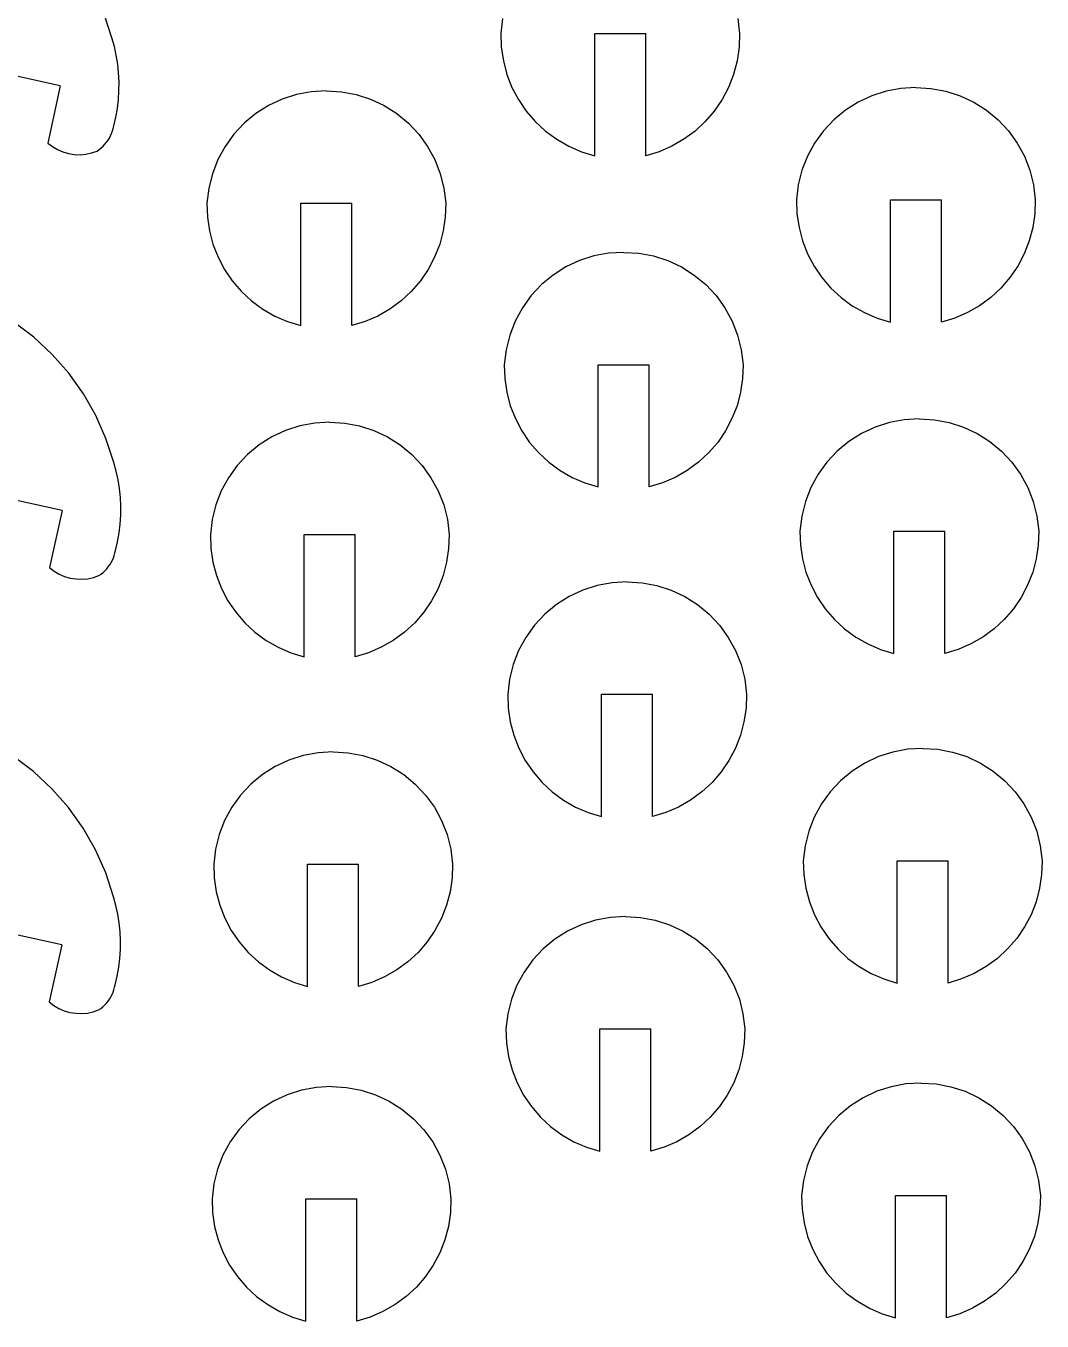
# Model space of a CAD drawing. Extents: x -3998 to 3998, y -3549 to 3549.
# Drawn here: x -1300.8 to -1001.7, y -3348.8 to -2967.6 of the extents above; entities that cross this region are included whole.
import ezdxf

# ---------------------------------------------------------------- set-up
doc = ezdxf.new("R2010")
doc.units = 0
doc.header["$MEASUREMENT"] = 0
doc.layers.get('0').update_dxf_attribs({"linetype": 'CONTINUOUS'})

msp = doc.modelspace()

# ---------------------------------------------------------------- linework, layer by layer
for p, q in [((-1275.43, -2971.17), (-1277.71, -2964.14)), ((-1160.46, -2965.41), (-1160.98, -2969.82)), ((-1091.24, -2965.41), (-1090.72, -2969.82)), ((-1274.72, -2973.7), (-1275.43, -2971.17)), ((-1160.98, -2969.82), (-1160.85, -2973.9)), ((-1133.35, -2969.82), (-1118.35, -2969.82)), ((-1133.35, -3005.82), (-1133.35, -2969.82)), ((-1118.35, -3005.82), (-1118.35, -2969.82)), ((-1090.72, -2969.82), (-1090.85, -2973.9)), ((-1274.16, -2976.26), (-1274.72, -2973.7)), ((-1273.74, -2978.85), (-1274.16, -2976.26)), ((-1160.85, -2973.9), (-1160.25, -2977.94)), ((-1090.85, -2973.9), (-1091.44, -2977.94)), ((-1273.47, -2981.46), (-1273.74, -2978.85)), ((-1160.25, -2977.94), (-1159.21, -2981.89)), ((-1091.44, -2977.94), (-1092.49, -2981.89)), ((-1290.64, -2985.29), (-1305.28, -2982.05)), ((-1273.35, -2984.08), (-1273.47, -2981.46)), ((-1273.37, -2986.7), (-1273.35, -2984.08)), ((-1159.21, -2981.89), (-1157.72, -2985.7)), ((-1092.49, -2981.89), (-1093.98, -2985.7)), ((-1290.64, -2985.29), (-1294.33, -3002.09)), ((-1273.54, -2989.32), (-1273.37, -2986.7)), ((-1221.13, -2987.83), (-1225.35, -2989.19)), ((-1216.77, -2987.02), (-1221.13, -2987.83)), ((-1212.35, -2986.77), (-1216.77, -2987.02)), ((-1212.35, -2986.77), (-1207.92, -2987.02)), ((-1207.92, -2987.02), (-1203.57, -2987.83)), ((-1203.57, -2987.83), (-1199.35, -2989.19)), ((-1157.72, -2985.7), (-1155.82, -2989.31)), ((-1093.98, -2985.7), (-1095.88, -2989.31)), ((-1051.85, -2988.19), (-1055.87, -2990.06)), ((-1047.63, -2986.83), (-1051.85, -2988.19)), ((-1043.27, -2986.02), (-1047.63, -2986.83)), ((-1038.85, -2985.77), (-1043.27, -2986.02)), ((-1038.85, -2985.77), (-1034.42, -2986.02)), ((-1034.42, -2986.02), (-1030.07, -2986.83)), ((-1030.07, -2986.83), (-1025.85, -2988.19)), ((-1025.85, -2988.19), (-1021.83, -2990.06)), ((-1274.32, -2994.5), (-1273.85, -2991.92)), ((-1273.85, -2991.92), (-1273.54, -2989.32)), ((-1229.37, -2991.06), (-1233.11, -2993.44)), ((-1225.35, -2989.19), (-1229.37, -2991.06)), ((-1199.35, -2989.19), (-1195.33, -2991.06)), ((-1195.33, -2991.06), (-1191.59, -2993.44)), ((-1155.82, -2989.31), (-1153.52, -2992.69)), ((-1095.88, -2989.31), (-1098.18, -2992.69)), ((-1055.87, -2990.06), (-1059.61, -2992.44)), ((-1021.83, -2990.06), (-1018.09, -2992.44)), ((-1274.92, -2997.05), (-1274.32, -2994.5)), ((-1233.11, -2993.44), (-1236.53, -2996.26)), ((-1191.59, -2993.44), (-1188.17, -2996.26)), ((-1153.52, -2992.69), (-1150.85, -2995.79)), ((-1150.85, -2995.79), (-1147.85, -2998.56)), ((-1100.85, -2995.79), (-1103.85, -2998.56)), ((-1098.18, -2992.69), (-1100.85, -2995.79)), ((-1063.03, -2995.26), (-1066.06, -2998.5)), ((-1059.61, -2992.44), (-1063.03, -2995.26)), ((-1018.09, -2992.44), (-1014.67, -2995.26)), ((-1014.67, -2995.26), (-1011.64, -2998.5)), ((-1276.19, -3000.61), (-1275.84, -2999.93)), ((-1275.84, -2999.93), (-1275.54, -2999.24)), ((-1275.54, -2999.24), (-1275.28, -2998.53)), ((-1275.28, -2998.53), (-1275.08, -2997.8)), ((-1275.08, -2997.8), (-1274.92, -2997.05)), ((-1239.56, -2999.5), (-1242.15, -3003.09)), ((-1236.53, -2996.26), (-1239.56, -2999.5)), ((-1188.17, -2996.26), (-1185.14, -2999.5)), ((-1185.14, -2999.5), (-1182.55, -3003.09)), ((-1147.85, -2998.56), (-1144.56, -3000.98)), ((-1103.85, -2998.56), (-1107.14, -3000.98)), ((-1066.06, -2998.5), (-1068.65, -3002.09)), ((-1011.64, -2998.5), (-1009.05, -3002.09)), ((-1294.33, -3002.09), (-1292.96, -3003.14)), ((-1292.96, -3003.14), (-1291.48, -3004.02)), ((-1279.17, -3004.01), (-1278.58, -3003.53)), ((-1278.58, -3003.53), (-1278.02, -3003.02)), ((-1278.02, -3003.02), (-1277.51, -3002.46)), ((-1277.51, -3002.46), (-1277.03, -3001.87)), ((-1277.03, -3001.87), (-1276.59, -3001.25)), ((-1276.59, -3001.25), (-1276.19, -3000.61)), ((-1242.15, -3003.09), (-1244.27, -3006.98)), ((-1182.55, -3003.09), (-1180.43, -3006.98)), ((-1144.56, -3000.98), (-1141.01, -3003.01)), ((-1141.01, -3003.01), (-1137.26, -3004.63)), ((-1110.69, -3003.01), (-1114.44, -3004.63)), ((-1107.14, -3000.98), (-1110.69, -3003.01)), ((-1068.65, -3002.09), (-1070.77, -3005.98)), ((-1009.05, -3002.09), (-1006.93, -3005.98)), ((-1291.48, -3004.02), (-1289.89, -3004.7)), ((-1289.89, -3004.7), (-1288.24, -3005.19)), ((-1288.24, -3005.19), (-1286.54, -3005.46)), ((-1286.54, -3005.46), (-1284.82, -3005.53)), ((-1284.82, -3005.53), (-1283.1, -3005.38)), ((-1283.1, -3005.38), (-1281.41, -3005.02)), ((-1281.41, -3005.02), (-1279.78, -3004.45)), ((-1279.78, -3004.45), (-1279.17, -3004.01)), ((-1244.27, -3006.98), (-1245.88, -3011.11)), ((-1180.43, -3006.98), (-1178.81, -3011.11)), ((-1137.26, -3004.63), (-1133.35, -3005.82)), ((-1114.44, -3004.63), (-1118.35, -3005.82)), ((-1070.77, -3005.98), (-1072.38, -3010.11)), ((-1006.93, -3005.98), (-1005.31, -3010.11)), ((-1245.88, -3011.11), (-1246.96, -3015.41)), ((-1178.81, -3011.11), (-1177.74, -3015.41)), ((-1072.38, -3010.11), (-1073.46, -3014.41)), ((-1005.31, -3010.11), (-1004.24, -3014.41)), ((-1073.46, -3014.41), (-1073.98, -3018.82)), ((-1004.24, -3014.41), (-1003.72, -3018.82)), ((-1246.96, -3015.41), (-1247.48, -3019.82)), ((-1177.74, -3015.41), (-1177.22, -3019.82)), ((-1073.98, -3018.82), (-1073.85, -3022.9)), ((-1046.35, -3018.82), (-1031.35, -3018.82)), ((-1046.35, -3054.82), (-1046.35, -3018.82)), ((-1031.35, -3054.82), (-1031.35, -3018.82)), ((-1003.72, -3018.82), (-1003.85, -3022.9)), ((-1247.48, -3019.82), (-1247.35, -3023.9)), ((-1219.85, -3019.82), (-1204.85, -3019.82)), ((-1219.85, -3055.82), (-1219.85, -3019.82)), ((-1204.85, -3055.82), (-1204.85, -3019.82)), ((-1177.22, -3019.82), (-1177.35, -3023.9)), ((-1073.85, -3022.9), (-1073.25, -3026.94)), ((-1003.85, -3022.9), (-1004.44, -3026.94)), ((-1247.35, -3023.9), (-1246.75, -3027.94)), ((-1177.35, -3023.9), (-1177.94, -3027.94)), ((-1246.75, -3027.94), (-1245.71, -3031.89)), ((-1177.94, -3027.94), (-1178.99, -3031.89)), ((-1073.25, -3026.94), (-1072.21, -3030.89)), ((-1004.44, -3026.94), (-1005.49, -3030.89)), ((-1245.71, -3031.89), (-1244.22, -3035.7)), ((-1178.99, -3031.89), (-1180.48, -3035.7)), ((-1124.85, -3034.27), (-1129.27, -3034.52)), ((-1124.85, -3034.27), (-1120.42, -3034.52)), ((-1072.21, -3030.89), (-1070.72, -3034.7)), ((-1005.49, -3030.89), (-1006.98, -3034.7)), ((-1244.22, -3035.7), (-1242.32, -3039.31)), ((-1180.48, -3035.7), (-1182.38, -3039.31)), ((-1137.85, -3036.69), (-1141.87, -3038.56)), ((-1133.63, -3035.33), (-1137.85, -3036.69)), ((-1129.27, -3034.52), (-1133.63, -3035.33)), ((-1120.42, -3034.52), (-1116.07, -3035.33)), ((-1116.07, -3035.33), (-1111.85, -3036.69)), ((-1111.85, -3036.69), (-1107.83, -3038.56)), ((-1070.72, -3034.7), (-1068.82, -3038.31)), ((-1006.98, -3034.7), (-1008.88, -3038.31)), ((-1242.32, -3039.31), (-1240.02, -3042.69)), ((-1182.38, -3039.31), (-1184.68, -3042.69)), ((-1145.61, -3040.94), (-1149.03, -3043.76)), ((-1141.87, -3038.56), (-1145.61, -3040.94)), ((-1107.83, -3038.56), (-1104.09, -3040.94)), ((-1104.09, -3040.94), (-1100.67, -3043.76)), ((-1068.82, -3038.31), (-1066.52, -3041.69)), ((-1066.52, -3041.69), (-1063.85, -3044.79)), ((-1011.18, -3041.69), (-1013.85, -3044.79)), ((-1008.88, -3038.31), (-1011.18, -3041.69)), ((-1240.02, -3042.69), (-1237.35, -3045.79)), ((-1237.35, -3045.79), (-1234.35, -3048.56)), ((-1187.35, -3045.79), (-1190.35, -3048.56)), ((-1184.68, -3042.69), (-1187.35, -3045.79)), ((-1149.03, -3043.76), (-1152.06, -3047)), ((-1100.67, -3043.76), (-1097.64, -3047)), ((-1063.85, -3044.79), (-1060.85, -3047.56)), ((-1013.85, -3044.79), (-1016.85, -3047.56)), ((-1234.35, -3048.56), (-1231.06, -3050.98)), ((-1190.35, -3048.56), (-1193.64, -3050.98)), ((-1152.06, -3047), (-1154.65, -3050.59)), ((-1097.64, -3047), (-1095.05, -3050.59)), ((-1060.85, -3047.56), (-1057.56, -3049.98)), ((-1016.85, -3047.56), (-1020.14, -3049.98)), ((-1231.06, -3050.98), (-1227.51, -3053.01)), ((-1227.51, -3053.01), (-1223.76, -3054.63)), ((-1197.19, -3053.01), (-1200.94, -3054.63)), ((-1193.64, -3050.98), (-1197.19, -3053.01)), ((-1154.65, -3050.59), (-1156.77, -3054.48)), ((-1095.05, -3050.59), (-1092.93, -3054.48)), ((-1057.56, -3049.98), (-1054.01, -3052.01)), ((-1054.01, -3052.01), (-1050.26, -3053.63)), ((-1023.69, -3052.01), (-1027.44, -3053.63)), ((-1020.14, -3049.98), (-1023.69, -3052.01)), ((-1298.43, -3059.25), (-1304.33, -3054.79)), ((-1223.76, -3054.63), (-1219.85, -3055.82)), ((-1200.94, -3054.63), (-1204.85, -3055.82)), ((-1156.77, -3054.48), (-1158.38, -3058.61)), ((-1092.93, -3054.48), (-1091.31, -3058.61)), ((-1050.26, -3053.63), (-1046.35, -3054.82)), ((-1027.44, -3053.63), (-1031.35, -3054.82)), ((-1293.01, -3064.29), (-1298.43, -3059.25)), ((-1158.38, -3058.61), (-1159.46, -3062.91)), ((-1091.31, -3058.61), (-1090.24, -3062.91)), ((-1288.12, -3069.85), (-1293.01, -3064.29)), ((-1159.46, -3062.91), (-1159.98, -3067.32)), ((-1090.24, -3062.91), (-1089.72, -3067.32)), ((-1159.98, -3067.32), (-1159.85, -3071.4)), ((-1132.35, -3067.32), (-1117.35, -3067.32)), ((-1132.35, -3103.32), (-1132.35, -3067.32)), ((-1117.35, -3103.32), (-1117.35, -3067.32)), ((-1089.72, -3067.32), (-1089.85, -3071.4)), ((-1283.83, -3075.87), (-1288.12, -3069.85)), ((-1159.85, -3071.4), (-1159.25, -3075.44)), ((-1089.85, -3071.4), (-1090.44, -3075.44)), ((-1280.17, -3082.3), (-1283.83, -3075.87)), ((-1159.25, -3075.44), (-1158.21, -3079.39)), ((-1090.44, -3075.44), (-1091.49, -3079.39)), ((-1158.21, -3079.39), (-1156.72, -3083.2)), ((-1091.49, -3079.39), (-1092.98, -3083.2)), ((-1277.19, -3089.07), (-1280.17, -3082.3)), ((-1156.72, -3083.2), (-1154.82, -3086.81)), ((-1092.98, -3083.2), (-1094.88, -3086.81)), ((-1042.27, -3083.52), (-1046.63, -3084.33)), ((-1037.85, -3083.27), (-1042.27, -3083.52)), ((-1037.85, -3083.27), (-1033.42, -3083.52)), ((-1033.42, -3083.52), (-1029.07, -3084.33)), ((-1224.35, -3086.69), (-1228.37, -3088.56)), ((-1220.13, -3085.33), (-1224.35, -3086.69)), ((-1215.77, -3084.52), (-1220.13, -3085.33)), ((-1211.35, -3084.27), (-1215.77, -3084.52)), ((-1211.35, -3084.27), (-1206.92, -3084.52)), ((-1206.92, -3084.52), (-1202.57, -3085.33)), ((-1202.57, -3085.33), (-1198.35, -3086.69)), ((-1198.35, -3086.69), (-1194.33, -3088.56)), ((-1154.82, -3086.81), (-1152.52, -3090.19)), ((-1094.88, -3086.81), (-1097.18, -3090.19)), ((-1054.87, -3087.56), (-1058.61, -3089.94)), ((-1050.85, -3085.69), (-1054.87, -3087.56)), ((-1046.63, -3084.33), (-1050.85, -3085.69)), ((-1029.07, -3084.33), (-1024.85, -3085.69)), ((-1024.85, -3085.69), (-1020.83, -3087.56)), ((-1020.83, -3087.56), (-1017.09, -3089.94)), ((-1274.9, -3096.11), (-1277.19, -3089.07)), ((-1232.11, -3090.94), (-1235.53, -3093.76)), ((-1228.37, -3088.56), (-1232.11, -3090.94)), ((-1194.33, -3088.56), (-1190.59, -3090.94)), ((-1190.59, -3090.94), (-1187.17, -3093.76)), ((-1152.52, -3090.19), (-1149.85, -3093.29)), ((-1097.18, -3090.19), (-1099.85, -3093.29)), ((-1058.61, -3089.94), (-1062.03, -3092.76)), ((-1017.09, -3089.94), (-1013.67, -3092.76)), ((-1235.53, -3093.76), (-1238.56, -3097)), ((-1187.17, -3093.76), (-1184.14, -3097)), ((-1149.85, -3093.29), (-1146.85, -3096.06)), ((-1099.85, -3093.29), (-1102.85, -3096.06)), ((-1062.03, -3092.76), (-1065.06, -3096)), ((-1013.67, -3092.76), (-1010.64, -3096)), ((-1274.19, -3098.64), (-1274.9, -3096.11)), ((-1273.63, -3101.2), (-1274.19, -3098.64)), ((-1238.56, -3097), (-1241.15, -3100.59)), ((-1184.14, -3097), (-1181.55, -3100.59)), ((-1146.85, -3096.06), (-1143.56, -3098.48)), ((-1143.56, -3098.48), (-1140.01, -3100.51)), ((-1106.14, -3098.48), (-1109.69, -3100.51)), ((-1102.85, -3096.06), (-1106.14, -3098.48)), ((-1065.06, -3096), (-1067.65, -3099.59)), ((-1010.64, -3096), (-1008.05, -3099.59)), ((-1273.22, -3103.79), (-1273.63, -3101.2)), ((-1241.15, -3100.59), (-1243.27, -3104.48)), ((-1181.55, -3100.59), (-1179.43, -3104.48)), ((-1140.01, -3100.51), (-1136.26, -3102.13)), ((-1136.26, -3102.13), (-1132.35, -3103.32)), ((-1113.44, -3102.13), (-1117.35, -3103.32)), ((-1109.69, -3100.51), (-1113.44, -3102.13)), ((-1067.65, -3099.59), (-1069.77, -3103.48)), ((-1008.05, -3099.59), (-1005.93, -3103.48)), ((-1272.94, -3106.39), (-1273.22, -3103.79)), ((-1272.82, -3109.01), (-1272.94, -3106.39)), ((-1243.27, -3104.48), (-1244.88, -3108.61)), ((-1179.43, -3104.48), (-1177.81, -3108.61)), ((-1069.77, -3103.48), (-1071.38, -3107.61)), ((-1005.93, -3103.48), (-1004.31, -3107.61)), ((-1290.11, -3110.23), (-1304.76, -3106.98)), ((-1290.11, -3110.23), (-1293.8, -3127.02)), ((-1272.84, -3111.64), (-1272.82, -3109.01)), ((-1244.88, -3108.61), (-1245.96, -3112.91)), ((-1177.81, -3108.61), (-1176.74, -3112.91)), ((-1071.38, -3107.61), (-1072.46, -3111.91)), ((-1004.31, -3107.61), (-1003.24, -3111.91)), ((-1273.33, -3116.86), (-1273.01, -3114.25)), ((-1273.01, -3114.25), (-1272.84, -3111.64)), ((-1245.96, -3112.91), (-1246.48, -3117.32)), ((-1176.74, -3112.91), (-1176.22, -3117.32)), ((-1072.46, -3111.91), (-1072.98, -3116.32)), ((-1003.24, -3111.91), (-1002.72, -3116.32)), ((-1273.79, -3119.44), (-1273.33, -3116.86)), ((-1246.48, -3117.32), (-1246.35, -3121.4)), ((-1218.85, -3117.32), (-1203.85, -3117.32)), ((-1218.85, -3153.32), (-1218.85, -3117.32)), ((-1203.85, -3153.32), (-1203.85, -3117.32)), ((-1176.22, -3117.32), (-1176.35, -3121.4)), ((-1072.98, -3116.32), (-1072.85, -3120.4)), ((-1045.35, -3116.32), (-1030.35, -3116.32)), ((-1045.35, -3152.32), (-1045.35, -3116.32)), ((-1030.35, -3152.32), (-1030.35, -3116.32)), ((-1002.72, -3116.32), (-1002.85, -3120.4)), ((-1274.55, -3122.73), (-1274.39, -3121.99)), ((-1274.39, -3121.99), (-1273.79, -3119.44)), ((-1246.35, -3121.4), (-1245.75, -3125.44)), ((-1176.35, -3121.4), (-1176.94, -3125.44)), ((-1072.85, -3120.4), (-1072.25, -3124.44)), ((-1002.85, -3120.4), (-1003.44, -3124.44)), ((-1276.06, -3126.19), (-1275.67, -3125.54)), ((-1275.67, -3125.54), (-1275.32, -3124.87)), ((-1275.32, -3124.87), (-1275.01, -3124.18)), ((-1275.01, -3124.18), (-1274.76, -3123.46)), ((-1274.76, -3123.46), (-1274.55, -3122.73)), ((-1245.75, -3125.44), (-1244.71, -3129.39)), ((-1176.94, -3125.44), (-1177.99, -3129.39)), ((-1072.25, -3124.44), (-1071.21, -3128.39)), ((-1003.44, -3124.44), (-1004.49, -3128.39)), ((-1293.8, -3127.02), (-1292.43, -3128.08)), ((-1292.43, -3128.08), (-1290.95, -3128.95)), ((-1290.95, -3128.95), (-1289.37, -3129.64)), ((-1289.37, -3129.64), (-1287.71, -3130.12)), ((-1280.88, -3129.95), (-1279.26, -3129.39)), ((-1279.26, -3129.39), (-1278.64, -3128.95)), ((-1278.64, -3128.95), (-1278.05, -3128.47)), ((-1278.05, -3128.47), (-1277.49, -3127.95)), ((-1277.49, -3127.95), (-1276.98, -3127.4)), ((-1276.98, -3127.4), (-1276.5, -3126.81)), ((-1276.5, -3126.81), (-1276.06, -3126.19)), ((-1244.71, -3129.39), (-1243.22, -3133.2)), ((-1177.99, -3129.39), (-1179.48, -3133.2)), ((-1071.21, -3128.39), (-1069.72, -3132.2)), ((-1004.49, -3128.39), (-1005.98, -3132.2)), ((-1287.71, -3130.12), (-1286.01, -3130.4)), ((-1286.01, -3130.4), (-1284.29, -3130.46)), ((-1284.29, -3130.46), (-1282.57, -3130.31)), ((-1282.57, -3130.31), (-1280.88, -3129.95)), ((-1243.22, -3133.2), (-1241.32, -3136.81)), ((-1179.48, -3133.2), (-1181.38, -3136.81)), ((-1132.63, -3132.33), (-1136.85, -3133.69)), ((-1128.27, -3131.52), (-1132.63, -3132.33)), ((-1123.85, -3131.27), (-1128.27, -3131.52)), ((-1123.85, -3131.27), (-1119.42, -3131.52)), ((-1119.42, -3131.52), (-1115.07, -3132.33)), ((-1115.07, -3132.33), (-1110.85, -3133.69)), ((-1069.72, -3132.2), (-1067.82, -3135.81)), ((-1005.98, -3132.2), (-1007.88, -3135.81)), ((-1241.32, -3136.81), (-1239.02, -3140.19)), ((-1181.38, -3136.81), (-1183.68, -3140.19)), ((-1140.87, -3135.56), (-1144.61, -3137.94)), ((-1136.85, -3133.69), (-1140.87, -3135.56)), ((-1110.85, -3133.69), (-1106.83, -3135.56)), ((-1106.83, -3135.56), (-1103.09, -3137.94)), ((-1067.82, -3135.81), (-1065.52, -3139.19)), ((-1007.88, -3135.81), (-1010.18, -3139.19)), ((-1239.02, -3140.19), (-1236.35, -3143.29)), ((-1183.68, -3140.19), (-1186.35, -3143.29)), ((-1148.03, -3140.76), (-1151.06, -3144)), ((-1144.61, -3137.94), (-1148.03, -3140.76)), ((-1103.09, -3137.94), (-1099.67, -3140.76)), ((-1099.67, -3140.76), (-1096.64, -3144)), ((-1065.52, -3139.19), (-1062.85, -3142.29)), ((-1010.18, -3139.19), (-1012.85, -3142.29)), ((-1236.35, -3143.29), (-1233.35, -3146.06)), ((-1186.35, -3143.29), (-1189.35, -3146.06)), ((-1151.06, -3144), (-1153.65, -3147.59)), ((-1096.64, -3144), (-1094.05, -3147.59)), ((-1062.85, -3142.29), (-1059.85, -3145.06)), ((-1012.85, -3142.29), (-1015.85, -3145.06)), ((-1233.35, -3146.06), (-1230.06, -3148.48)), ((-1230.06, -3148.48), (-1226.51, -3150.51)), ((-1192.64, -3148.48), (-1196.19, -3150.51)), ((-1189.35, -3146.06), (-1192.64, -3148.48)), ((-1153.65, -3147.59), (-1155.77, -3151.48)), ((-1094.05, -3147.59), (-1091.93, -3151.48)), ((-1059.85, -3145.06), (-1056.56, -3147.48)), ((-1056.56, -3147.48), (-1053.01, -3149.51)), ((-1019.14, -3147.48), (-1022.69, -3149.51)), ((-1015.85, -3145.06), (-1019.14, -3147.48)), ((-1226.51, -3150.51), (-1222.76, -3152.13)), ((-1222.76, -3152.13), (-1218.85, -3153.32)), ((-1199.94, -3152.13), (-1203.85, -3153.32)), ((-1196.19, -3150.51), (-1199.94, -3152.13)), ((-1155.77, -3151.48), (-1157.38, -3155.61)), ((-1091.93, -3151.48), (-1090.31, -3155.61)), ((-1053.01, -3149.51), (-1049.26, -3151.13)), ((-1049.26, -3151.13), (-1045.35, -3152.32)), ((-1026.44, -3151.13), (-1030.35, -3152.32)), ((-1022.69, -3149.51), (-1026.44, -3151.13)), ((-1157.38, -3155.61), (-1158.46, -3159.91)), ((-1090.31, -3155.61), (-1089.24, -3159.91)), ((-1158.46, -3159.91), (-1158.98, -3164.32)), ((-1089.24, -3159.91), (-1088.72, -3164.32)), ((-1158.98, -3164.32), (-1158.85, -3168.4)), ((-1131.35, -3164.32), (-1116.35, -3164.32)), ((-1131.35, -3200.32), (-1131.35, -3164.32)), ((-1116.35, -3200.32), (-1116.35, -3164.32)), ((-1088.72, -3164.32), (-1088.85, -3168.4)), ((-1158.85, -3168.4), (-1158.25, -3172.44)), ((-1088.85, -3168.4), (-1089.44, -3172.44)), ((-1158.25, -3172.44), (-1157.21, -3176.39)), ((-1089.44, -3172.44), (-1090.49, -3176.39)), ((-1157.21, -3176.39), (-1155.72, -3180.2)), ((-1090.49, -3176.39), (-1091.98, -3180.2)), ((-1298.52, -3187.08), (-1304.42, -3182.62)), ((-1219.13, -3182.33), (-1223.35, -3183.69)), ((-1214.77, -3181.52), (-1219.13, -3182.33)), ((-1210.35, -3181.27), (-1214.77, -3181.52)), ((-1210.35, -3181.27), (-1205.92, -3181.52)), ((-1205.92, -3181.52), (-1201.57, -3182.33)), ((-1201.57, -3182.33), (-1197.35, -3183.69)), ((-1155.72, -3180.2), (-1153.82, -3183.81)), ((-1091.98, -3180.2), (-1093.88, -3183.81)), ((-1049.85, -3182.69), (-1053.87, -3184.56)), ((-1045.63, -3181.33), (-1049.85, -3182.69)), ((-1041.27, -3180.52), (-1045.63, -3181.33)), ((-1036.85, -3180.27), (-1041.27, -3180.52)), ((-1036.85, -3180.27), (-1032.42, -3180.52)), ((-1032.42, -3180.52), (-1028.07, -3181.33)), ((-1028.07, -3181.33), (-1023.85, -3182.69)), ((-1023.85, -3182.69), (-1019.83, -3184.56)), ((-1227.37, -3185.56), (-1231.11, -3187.94)), ((-1223.35, -3183.69), (-1227.37, -3185.56)), ((-1197.35, -3183.69), (-1193.33, -3185.56)), ((-1193.33, -3185.56), (-1189.59, -3187.94)), ((-1153.82, -3183.81), (-1151.52, -3187.19)), ((-1093.88, -3183.81), (-1096.18, -3187.19)), ((-1053.87, -3184.56), (-1057.61, -3186.94)), ((-1019.83, -3184.56), (-1016.09, -3186.94)), ((-1293.1, -3192.12), (-1298.52, -3187.08)), ((-1231.11, -3187.94), (-1234.53, -3190.76)), ((-1189.59, -3187.94), (-1186.17, -3190.76)), ((-1151.52, -3187.19), (-1148.85, -3190.29)), ((-1148.85, -3190.29), (-1145.85, -3193.06)), ((-1098.85, -3190.29), (-1101.85, -3193.06)), ((-1096.18, -3187.19), (-1098.85, -3190.29)), ((-1061.03, -3189.76), (-1064.06, -3193)), ((-1057.61, -3186.94), (-1061.03, -3189.76)), ((-1016.09, -3186.94), (-1012.67, -3189.76)), ((-1012.67, -3189.76), (-1009.64, -3193)), ((-1288.22, -3197.68), (-1293.1, -3192.12)), ((-1237.56, -3194), (-1240.15, -3197.59)), ((-1234.53, -3190.76), (-1237.56, -3194)), ((-1186.17, -3190.76), (-1183.14, -3194)), ((-1183.14, -3194), (-1180.55, -3197.59)), ((-1145.85, -3193.06), (-1142.56, -3195.48)), ((-1101.85, -3193.06), (-1105.14, -3195.48)), ((-1064.06, -3193), (-1066.65, -3196.59)), ((-1009.64, -3193), (-1007.05, -3196.59)), ((-1283.93, -3203.71), (-1288.22, -3197.68)), ((-1240.15, -3197.59), (-1242.27, -3201.48)), ((-1180.55, -3197.59), (-1178.43, -3201.48)), ((-1142.56, -3195.48), (-1139.01, -3197.51)), ((-1139.01, -3197.51), (-1135.26, -3199.13)), ((-1108.69, -3197.51), (-1112.44, -3199.13)), ((-1105.14, -3195.48), (-1108.69, -3197.51)), ((-1066.65, -3196.59), (-1068.77, -3200.48)), ((-1007.05, -3196.59), (-1004.93, -3200.48)), ((-1242.27, -3201.48), (-1243.88, -3205.61)), ((-1178.43, -3201.48), (-1176.81, -3205.61)), ((-1135.26, -3199.13), (-1131.35, -3200.32)), ((-1112.44, -3199.13), (-1116.35, -3200.32)), ((-1068.77, -3200.48), (-1070.38, -3204.61)), ((-1004.93, -3200.48), (-1003.31, -3204.61)), ((-1280.27, -3210.14), (-1283.93, -3203.71)), ((-1243.88, -3205.61), (-1244.96, -3209.91)), ((-1176.81, -3205.61), (-1175.74, -3209.91)), ((-1070.38, -3204.61), (-1071.46, -3208.91)), ((-1003.31, -3204.61), (-1002.24, -3208.91)), ((-1071.46, -3208.91), (-1071.98, -3213.32)), ((-1002.24, -3208.91), (-1001.72, -3213.32)), ((-1277.28, -3216.91), (-1280.27, -3210.14)), ((-1244.96, -3209.91), (-1245.48, -3214.32)), ((-1175.74, -3209.91), (-1175.22, -3214.32)), ((-1071.98, -3213.32), (-1071.85, -3217.4)), ((-1044.35, -3213.32), (-1029.35, -3213.32)), ((-1044.35, -3249.32), (-1044.35, -3213.32)), ((-1029.35, -3249.32), (-1029.35, -3213.32)), ((-1001.72, -3213.32), (-1001.85, -3217.4)), ((-1274.99, -3223.94), (-1277.28, -3216.91)), ((-1245.48, -3214.32), (-1245.35, -3218.4)), ((-1217.85, -3214.32), (-1202.85, -3214.32)), ((-1217.85, -3250.32), (-1217.85, -3214.32)), ((-1202.85, -3250.32), (-1202.85, -3214.32)), ((-1175.22, -3214.32), (-1175.35, -3218.4)), ((-1245.35, -3218.4), (-1244.75, -3222.44)), ((-1175.35, -3218.4), (-1175.94, -3222.44)), ((-1071.85, -3217.4), (-1071.25, -3221.44)), ((-1001.85, -3217.4), (-1002.44, -3221.44)), ((-1274.29, -3226.47), (-1274.99, -3223.94)), ((-1244.75, -3222.44), (-1243.71, -3226.39)), ((-1175.94, -3222.44), (-1176.99, -3226.39)), ((-1071.25, -3221.44), (-1070.21, -3225.39)), ((-1002.44, -3221.44), (-1003.49, -3225.39)), ((-1273.73, -3229.03), (-1274.29, -3226.47)), ((-1243.71, -3226.39), (-1242.22, -3230.2)), ((-1176.99, -3226.39), (-1178.48, -3230.2)), ((-1070.21, -3225.39), (-1068.72, -3229.2)), ((-1003.49, -3225.39), (-1004.98, -3229.2)), ((-1273.31, -3231.62), (-1273.73, -3229.03)), ((-1273.04, -3234.23), (-1273.31, -3231.62)), ((-1242.22, -3230.2), (-1240.32, -3233.81)), ((-1178.48, -3230.2), (-1180.38, -3233.81)), ((-1137.35, -3232.19), (-1141.37, -3234.06)), ((-1133.13, -3230.83), (-1137.35, -3232.19)), ((-1128.77, -3230.02), (-1133.13, -3230.83)), ((-1124.35, -3229.77), (-1128.77, -3230.02)), ((-1124.35, -3229.77), (-1119.92, -3230.02)), ((-1119.92, -3230.02), (-1115.57, -3230.83)), ((-1115.57, -3230.83), (-1111.35, -3232.19)), ((-1111.35, -3232.19), (-1107.33, -3234.06)), ((-1068.72, -3229.2), (-1066.82, -3232.81)), ((-1004.98, -3229.2), (-1006.88, -3232.81)), ((-1290.2, -3238.06), (-1304.85, -3234.82)), ((-1272.91, -3236.85), (-1273.04, -3234.23)), ((-1240.32, -3233.81), (-1238.02, -3237.19)), ((-1180.38, -3233.81), (-1182.68, -3237.19)), ((-1141.37, -3234.06), (-1145.11, -3236.44)), ((-1107.33, -3234.06), (-1103.59, -3236.44)), ((-1066.82, -3232.81), (-1064.52, -3236.19)), ((-1064.52, -3236.19), (-1061.85, -3239.29)), ((-1009.18, -3236.19), (-1011.85, -3239.29)), ((-1006.88, -3232.81), (-1009.18, -3236.19)), ((-1290.2, -3238.06), (-1293.89, -3254.86)), ((-1273.1, -3242.09), (-1272.93, -3239.47)), ((-1272.93, -3239.47), (-1272.91, -3236.85)), ((-1238.02, -3237.19), (-1235.35, -3240.29)), ((-1182.68, -3237.19), (-1185.35, -3240.29)), ((-1148.53, -3239.26), (-1151.56, -3242.5)), ((-1145.11, -3236.44), (-1148.53, -3239.26)), ((-1103.59, -3236.44), (-1100.17, -3239.26)), ((-1100.17, -3239.26), (-1097.14, -3242.5)), ((-1061.85, -3239.29), (-1058.85, -3242.06)), ((-1011.85, -3239.29), (-1014.85, -3242.06)), ((-1273.42, -3244.69), (-1273.1, -3242.09)), ((-1235.35, -3240.29), (-1232.35, -3243.06)), ((-1232.35, -3243.06), (-1229.06, -3245.48)), ((-1188.35, -3243.06), (-1191.64, -3245.48)), ((-1185.35, -3240.29), (-1188.35, -3243.06)), ((-1151.56, -3242.5), (-1154.15, -3246.09)), ((-1097.14, -3242.5), (-1094.55, -3246.09)), ((-1058.85, -3242.06), (-1055.56, -3244.48)), ((-1014.85, -3242.06), (-1018.14, -3244.48)), ((-1274.49, -3249.82), (-1273.88, -3247.27)), ((-1273.88, -3247.27), (-1273.42, -3244.69)), ((-1229.06, -3245.48), (-1225.51, -3247.51)), ((-1225.51, -3247.51), (-1221.76, -3249.13)), ((-1195.19, -3247.51), (-1198.94, -3249.13)), ((-1191.64, -3245.48), (-1195.19, -3247.51)), ((-1154.15, -3246.09), (-1156.27, -3249.98)), ((-1094.55, -3246.09), (-1092.43, -3249.98)), ((-1055.56, -3244.48), (-1052.01, -3246.51)), ((-1052.01, -3246.51), (-1048.26, -3248.13)), ((-1021.69, -3246.51), (-1025.44, -3248.13)), ((-1018.14, -3244.48), (-1021.69, -3246.51)), ((-1275.11, -3252.01), (-1274.85, -3251.3)), ((-1274.85, -3251.3), (-1274.64, -3250.57)), ((-1274.64, -3250.57), (-1274.49, -3249.82)), ((-1221.76, -3249.13), (-1217.85, -3250.32)), ((-1198.94, -3249.13), (-1202.85, -3250.32)), ((-1156.27, -3249.98), (-1157.88, -3254.11)), ((-1092.43, -3249.98), (-1090.81, -3254.11)), ((-1048.26, -3248.13), (-1044.35, -3249.32)), ((-1025.44, -3248.13), (-1029.35, -3249.32)), ((-1293.89, -3254.86), (-1292.53, -3255.91)), ((-1277.59, -3255.79), (-1277.07, -3255.23)), ((-1277.07, -3255.23), (-1276.59, -3254.64)), ((-1276.59, -3254.64), (-1276.15, -3254.02)), ((-1276.15, -3254.02), (-1275.76, -3253.38)), ((-1275.76, -3253.38), (-1275.41, -3252.7)), ((-1275.41, -3252.7), (-1275.11, -3252.01)), ((-1157.88, -3254.11), (-1158.96, -3258.41)), ((-1090.81, -3254.11), (-1089.74, -3258.41)), ((-1292.53, -3255.91), (-1291.04, -3256.79)), ((-1291.04, -3256.79), (-1289.46, -3257.47)), ((-1289.46, -3257.47), (-1287.81, -3257.96)), ((-1287.81, -3257.96), (-1286.1, -3258.23)), ((-1286.1, -3258.23), (-1284.38, -3258.3)), ((-1284.38, -3258.3), (-1282.66, -3258.15)), ((-1282.66, -3258.15), (-1280.98, -3257.79)), ((-1280.98, -3257.79), (-1279.35, -3257.22)), ((-1279.35, -3257.22), (-1278.73, -3256.78)), ((-1278.73, -3256.78), (-1278.14, -3256.3)), ((-1278.14, -3256.3), (-1277.59, -3255.79)), ((-1158.96, -3258.41), (-1159.48, -3262.82)), ((-1089.74, -3258.41), (-1089.22, -3262.82)), ((-1159.48, -3262.82), (-1159.35, -3266.9)), ((-1131.85, -3262.82), (-1116.85, -3262.82)), ((-1131.85, -3298.82), (-1131.85, -3262.82)), ((-1116.85, -3298.82), (-1116.85, -3262.82)), ((-1089.22, -3262.82), (-1089.35, -3266.9)), ((-1159.35, -3266.9), (-1158.75, -3270.94)), ((-1089.35, -3266.9), (-1089.94, -3270.94)), ((-1158.75, -3270.94), (-1157.71, -3274.89)), ((-1089.94, -3270.94), (-1090.99, -3274.89)), ((-1157.71, -3274.89), (-1156.22, -3278.7)), ((-1090.99, -3274.89), (-1092.48, -3278.7)), ((-1219.63, -3280.83), (-1223.85, -3282.19)), ((-1215.27, -3280.02), (-1219.63, -3280.83)), ((-1210.85, -3279.77), (-1215.27, -3280.02)), ((-1210.85, -3279.77), (-1206.42, -3280.02)), ((-1206.42, -3280.02), (-1202.07, -3280.83)), ((-1202.07, -3280.83), (-1197.85, -3282.19)), ((-1156.22, -3278.7), (-1154.32, -3282.31)), ((-1092.48, -3278.7), (-1094.38, -3282.31)), ((-1050.35, -3281.19), (-1054.37, -3283.06)), ((-1046.13, -3279.83), (-1050.35, -3281.19)), ((-1041.77, -3279.02), (-1046.13, -3279.83)), ((-1037.35, -3278.77), (-1041.77, -3279.02)), ((-1037.35, -3278.77), (-1032.92, -3279.02)), ((-1032.92, -3279.02), (-1028.57, -3279.83)), ((-1028.57, -3279.83), (-1024.35, -3281.19)), ((-1024.35, -3281.19), (-1020.33, -3283.06)), ((-1227.87, -3284.06), (-1231.61, -3286.44)), ((-1223.85, -3282.19), (-1227.87, -3284.06)), ((-1197.85, -3282.19), (-1193.83, -3284.06)), ((-1193.83, -3284.06), (-1190.09, -3286.44)), ((-1154.32, -3282.31), (-1152.02, -3285.69)), ((-1152.02, -3285.69), (-1149.35, -3288.79)), ((-1096.68, -3285.69), (-1099.35, -3288.79)), ((-1094.38, -3282.31), (-1096.68, -3285.69)), ((-1058.11, -3285.44), (-1061.53, -3288.26)), ((-1054.37, -3283.06), (-1058.11, -3285.44)), ((-1020.33, -3283.06), (-1016.59, -3285.44)), ((-1016.59, -3285.44), (-1013.17, -3288.26)), ((-1235.03, -3289.26), (-1238.06, -3292.5)), ((-1231.61, -3286.44), (-1235.03, -3289.26)), ((-1190.09, -3286.44), (-1186.67, -3289.26)), ((-1186.67, -3289.26), (-1183.64, -3292.5)), ((-1149.35, -3288.79), (-1146.35, -3291.56)), ((-1099.35, -3288.79), (-1102.35, -3291.56)), ((-1061.53, -3288.26), (-1064.56, -3291.5)), ((-1013.17, -3288.26), (-1010.14, -3291.5)), ((-1238.06, -3292.5), (-1240.65, -3296.09)), ((-1183.64, -3292.5), (-1181.05, -3296.09)), ((-1146.35, -3291.56), (-1143.06, -3293.98)), ((-1102.35, -3291.56), (-1105.64, -3293.98)), ((-1064.56, -3291.5), (-1067.15, -3295.09)), ((-1010.14, -3291.5), (-1007.55, -3295.09)), ((-1240.65, -3296.09), (-1242.77, -3299.98)), ((-1181.05, -3296.09), (-1178.93, -3299.98)), ((-1143.06, -3293.98), (-1139.51, -3296.01)), ((-1139.51, -3296.01), (-1135.76, -3297.63)), ((-1109.19, -3296.01), (-1112.94, -3297.63)), ((-1105.64, -3293.98), (-1109.19, -3296.01)), ((-1067.15, -3295.09), (-1069.27, -3298.98)), ((-1007.55, -3295.09), (-1005.43, -3298.98)), ((-1242.77, -3299.98), (-1244.38, -3304.11)), ((-1178.93, -3299.98), (-1177.31, -3304.11)), ((-1135.76, -3297.63), (-1131.85, -3298.82)), ((-1112.94, -3297.63), (-1116.85, -3298.82)), ((-1069.27, -3298.98), (-1070.88, -3303.11)), ((-1005.43, -3298.98), (-1003.81, -3303.11)), ((-1244.38, -3304.11), (-1245.46, -3308.41)), ((-1177.31, -3304.11), (-1176.24, -3308.41)), ((-1070.88, -3303.11), (-1071.96, -3307.41)), ((-1003.81, -3303.11), (-1002.74, -3307.41)), ((-1245.46, -3308.41), (-1245.98, -3312.82)), ((-1176.24, -3308.41), (-1175.72, -3312.82)), ((-1071.96, -3307.41), (-1072.48, -3311.82)), ((-1002.74, -3307.41), (-1002.22, -3311.82)), ((-1072.48, -3311.82), (-1072.35, -3315.9)), ((-1044.85, -3311.82), (-1029.85, -3311.82)), ((-1044.85, -3347.82), (-1044.85, -3311.82)), ((-1029.85, -3347.82), (-1029.85, -3311.82)), ((-1002.22, -3311.82), (-1002.35, -3315.9)), ((-1245.98, -3312.82), (-1245.85, -3316.9)), ((-1218.35, -3348.82), (-1218.35, -3312.82)), ((-1218.35, -3312.82), (-1203.35, -3312.82)), ((-1203.35, -3348.82), (-1203.35, -3312.82)), ((-1175.72, -3312.82), (-1175.85, -3316.9)), ((-1072.35, -3315.9), (-1071.75, -3319.94)), ((-1002.35, -3315.9), (-1002.94, -3319.94)), ((-1245.85, -3316.9), (-1245.25, -3320.94)), ((-1175.85, -3316.9), (-1176.44, -3320.94)), ((-1071.75, -3319.94), (-1070.71, -3323.89)), ((-1002.94, -3319.94), (-1003.99, -3323.89)), ((-1245.25, -3320.94), (-1244.21, -3324.89)), ((-1176.44, -3320.94), (-1177.49, -3324.89)), ((-1070.71, -3323.89), (-1069.22, -3327.7)), ((-1003.99, -3323.89), (-1005.48, -3327.7)), ((-1244.21, -3324.89), (-1242.72, -3328.7)), ((-1177.49, -3324.89), (-1178.98, -3328.7)), ((-1069.22, -3327.7), (-1067.32, -3331.31)), ((-1005.48, -3327.7), (-1007.38, -3331.31)), ((-1242.72, -3328.7), (-1240.82, -3332.31)), ((-1178.98, -3328.7), (-1180.88, -3332.31)), ((-1067.32, -3331.31), (-1065.02, -3334.69)), ((-1007.38, -3331.31), (-1009.68, -3334.69)), ((-1240.82, -3332.31), (-1238.52, -3335.69)), ((-1180.88, -3332.31), (-1183.18, -3335.69)), ((-1065.02, -3334.69), (-1062.35, -3337.79)), ((-1009.68, -3334.69), (-1012.35, -3337.79)), ((-1238.52, -3335.69), (-1235.85, -3338.79)), ((-1235.85, -3338.79), (-1232.85, -3341.56)), ((-1185.85, -3338.79), (-1188.85, -3341.56)), ((-1183.18, -3335.69), (-1185.85, -3338.79)), ((-1062.35, -3337.79), (-1059.35, -3340.56)), ((-1012.35, -3337.79), (-1015.35, -3340.56)), ((-1232.85, -3341.56), (-1229.56, -3343.98)), ((-1188.85, -3341.56), (-1192.14, -3343.98)), ((-1059.35, -3340.56), (-1056.06, -3342.98)), ((-1056.06, -3342.98), (-1052.51, -3345.01)), ((-1018.64, -3342.98), (-1022.19, -3345.01)), ((-1015.35, -3340.56), (-1018.64, -3342.98)), ((-1229.56, -3343.98), (-1226.01, -3346.01)), ((-1226.01, -3346.01), (-1222.26, -3347.63)), ((-1195.69, -3346.01), (-1199.44, -3347.63)), ((-1192.14, -3343.98), (-1195.69, -3346.01)), ((-1052.51, -3345.01), (-1048.76, -3346.63)), ((-1048.76, -3346.63), (-1044.85, -3347.82)), ((-1025.94, -3346.63), (-1029.85, -3347.82)), ((-1022.19, -3345.01), (-1025.94, -3346.63)), ((-1222.26, -3347.63), (-1218.35, -3348.82)), ((-1199.44, -3347.63), (-1203.35, -3348.82))]:
    msp.add_line(p, q)

doc.saveas('drawing.dxf')
